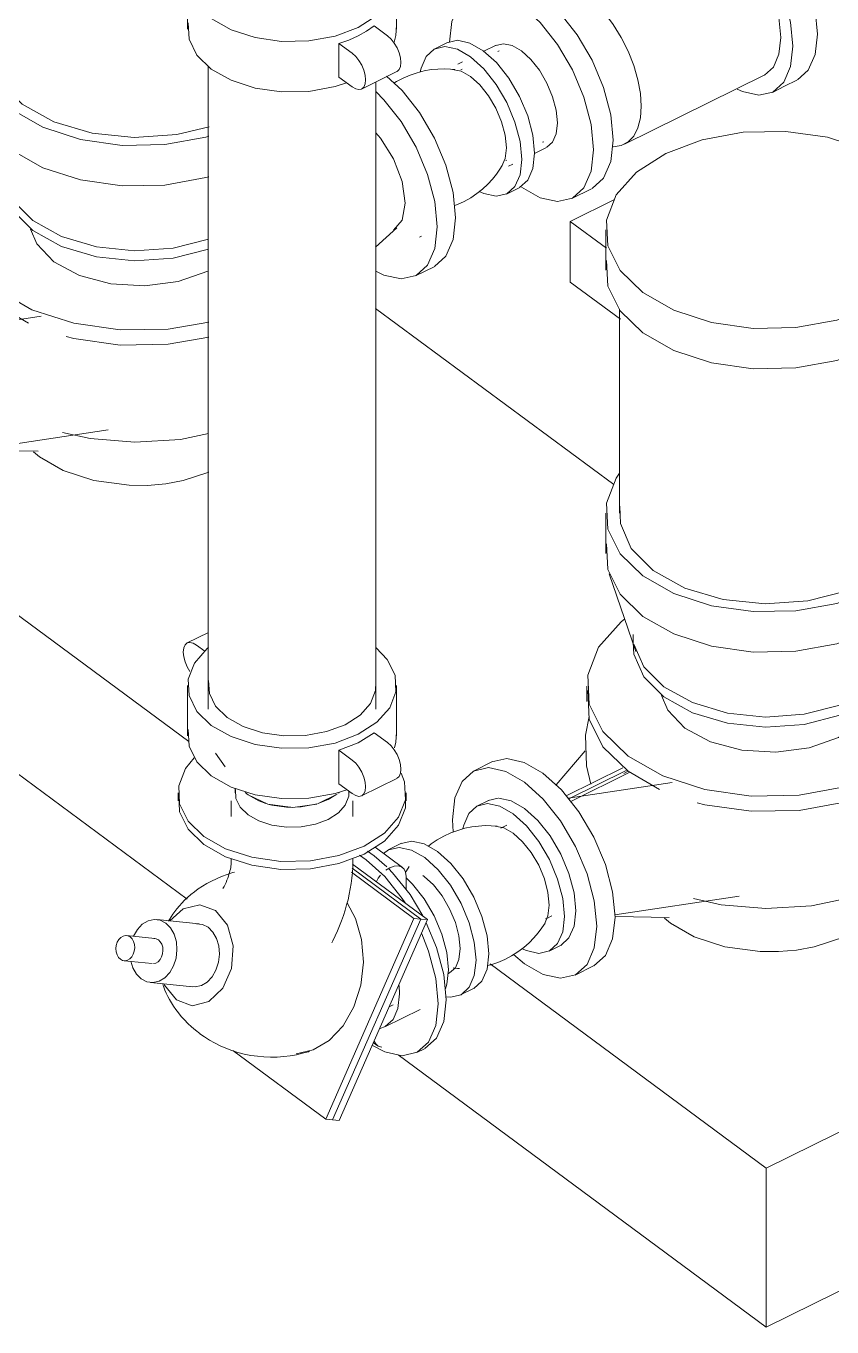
# Model space of a CAD drawing. Header units: metres. Extents: x 63 to 378, y -27 to 78.
# Drawn here: x 320.461 to 321.269, y -1.907 to -0.602 of the extents above; entities that cross this region are included whole.
import ezdxf

# ---------------------------------------------------------------- set-up
doc = ezdxf.new("R2010")
doc.units = ezdxf.units.M
for name, color, linetype, lineweight in [('A-FLOR', 7, 'Continuous', 9), ('M-EQPM', 7, 'Continuous', 18), ('P-PIPE', 7, 'Continuous', 18)]:
    doc.layers.add(name, color=color, linetype=linetype, lineweight=lineweight)

# ---------------------------------------------------------------- blocks, each defined once
blk = doc.blocks.new('C_S_L_ Suction Diffuser - 2_5-8 Inch - Flanged - 6_x4_-V273-3D BOMBAS')
at = {"layer": 'P-PIPE', "color": 11, "true_color": 0xff8080}
for p, q in [((-56.2969, -0.4775), (-56.2969, -0.4977)), ((-56.0683, -0.4977), (-56.0683, -0.4775)), ((-56.2596, -0.548), (-56.2859, -0.5609)), ((-56.3414, -0.56), (-56.361, -0.5697)), ((-56.2071, -0.7203), (-56.067, -0.6511)), ((-56.0586, -0.6682), (-56.0463, -0.6621)), ((-56.0463, -0.6621), (-56.034, -0.656)), ((-56.2597, -0.7747), (-56.2401, -0.765))]:
    blk.add_line(p, q, dxfattribs=at)
for points in [[(-56.2874, -0.4499, 0), (-56.2895, -0.4531, 0), (-56.2963, -0.4706, 0), (-56.2954, -0.4886, 0), (-56.2868, -0.5059, 0), (-56.2711, -0.5212, 0)], [(-56.0828, -0.5112, 0), (-56.0757, -0.5019, 0), (-56.0688, -0.4844, 0), (-56.0698, -0.4664, 0), (-56.0784, -0.4491, 0)], [(-56.2711, -0.5415, 0), (-56.2868, -0.5261, 0), (-56.2954, -0.5089, 0), (-56.2963, -0.4908, 0)], [(-56.0685, -0.4935, 0), (-56.0688, -0.5046, 0), (-56.0757, -0.5222, 0)], [(-56.069, -0.4842, 0), (-56.0641, -0.4892, 0), (-56.0476, -0.51, 0), (-56.0335, -0.5341, 0), (-56.0226, -0.56, 0), (-56.0158, -0.5858, 0), (-56.0135, -0.6097, 0), (-56.0158, -0.6303, 0), (-56.0226, -0.646, 0), (-56.0335, -0.6558, 0)], [(-56.2711, -0.5212, 0), (-56.2493, -0.5336, 0), (-56.223, -0.5421, 0), (-56.194, -0.5462, 0), (-56.1641, -0.5457, 0), (-56.1356, -0.5405, 0), (-56.1295, -0.5387, 0)], [(-56.094, -0.6651, 0), (-56.0887, -0.6675, 0), (-56.0722, -0.6711, 0), (-56.0581, -0.6679, 0), (-56.0472, -0.6581, 0), (-56.0404, -0.6424, 0), (-56.038, -0.6219, 0), (-56.0404, -0.5979, 0), (-56.0472, -0.5721, 0), (-56.0581, -0.5463, 0), (-56.0722, -0.5221, 0), (-56.0741, -0.5195, 0)], [(-56.125, -0.5574, 0), (-56.1356, -0.5607, 0), (-56.1641, -0.5659, 0), (-56.194, -0.5665, 0), (-56.223, -0.5623, 0), (-56.2493, -0.5538, 0), (-56.2711, -0.5415, 0)], [(-56.0666, -0.6509, 0), (-56.0576, -0.6428, 0), (-56.052, -0.6299, 0), (-56.0501, -0.613, 0), (-56.052, -0.5932, 0), (-56.0576, -0.572, 0), (-56.0666, -0.5507, 0), (-56.0735, -0.5382, 0)], [(-56.3419, -0.5603, 0), (-56.3269, -0.5569, 0), (-56.3094, -0.5607, 0), (-56.2907, -0.5714, 0)], [(-56.295, -0.5689, 0), (-56.2896, -0.5632, 0), (-56.2826, -0.5596, 0), (-56.2746, -0.5585, 0), (-56.2657, -0.5598, 0), (-56.2562, -0.5636, 0), (-56.2465, -0.5698, 0)], [(-56.132, -0.5601, 0), (-56.1415, -0.5734, 0), (-56.1564, -0.5808, 0), (-56.1741, -0.5809, 0), (-56.1924, -0.576, 0), (-56.2098, -0.568, 0), (-56.2179, -0.5632, 0)], [(-56.3104, -0.5811, 0), (-56.3291, -0.5704, 0), (-56.3466, -0.5666, 0), (-56.3615, -0.57, 0), (-56.373, -0.5804, 0), (-56.3803, -0.597, 0), (-56.3827, -0.6178, 0)], [(-56.2907, -0.5714, 0), (-56.272, -0.5884, 0), (-56.2545, -0.6104, 0), (-56.2395, -0.6359, 0), (-56.228, -0.6633, 0), (-56.2208, -0.6906, 0), (-56.2184, -0.716, 0), (-56.2208, -0.7377, 0), (-56.228, -0.7543, 0), (-56.2395, -0.7647, 0)], [(-56.2465, -0.5698, 0), (-56.2367, -0.5781, 0), (-56.2272, -0.5883, 0), (-56.2183, -0.6001, 0), (-56.2103, -0.6131, 0), (-56.2034, -0.6269, 0), (-56.1977, -0.6412, 0), (-56.1936, -0.6555, 0), (-56.191, -0.6693, 0), (-56.1902, -0.6822, 0)], [(-56.3104, -0.7633, 0), (-56.2916, -0.774, 0), (-56.2742, -0.7778, 0), (-56.2592, -0.7744, 0), (-56.2477, -0.764, 0), (-56.2405, -0.7474, 0), (-56.238, -0.7257, 0), (-56.2405, -0.7003, 0), (-56.2477, -0.673, 0), (-56.2592, -0.6456, 0), (-56.2742, -0.6201, 0), (-56.2916, -0.5981, 0), (-56.3104, -0.5811, 0)], [(-56.1902, -0.6822, 0), (-56.191, -0.6939, 0), (-56.1936, -0.7039, 0), (-56.1977, -0.7121, 0), (-56.2034, -0.718, 0), (-56.2103, -0.7216, 0), (-56.2183, -0.7228, 0)]]:
    blk.add_polyline3d(points, dxfattribs=at)
blk = doc.blocks.new('Pump-Vertical_Inline-Taco-KV_D_Models - 4009D NEMA at 15 HP 1760 RPM TEFC-V426-3D BOMBAS')
at = {"layer": 'M-EQPM', "color": 11, "true_color": 0xff8080}
for p, q in [((-56.8945, -0.3299), (-56.85, -0.3079)), ((-56.8945, -0.3908), (-56.8945, -0.3299)), ((-56.8945, -0.3299), (-56.8581, -0.3568)), ((-56.8589, -0.3384), (-56.8589, -0.3789)), ((-56.8442, -0.428), (-56.8945, -0.3908)), ((-56.8452, -0.418), (-56.8452, -0.6226)), ((-56.8589, -0.6226), (-56.8589, -0.6632)), ((-56.8554, -0.6834), (-56.8286, -0.7613)), ((-56.8315, -0.7444), (-56.8315, -0.7546)), ((-56.8779, -0.7963), (-56.8779, -0.8115)), ((-56.4353, -0.8041), (-56.4568, -0.8235)), ((-56.4166, -0.8522), (-56.3981, -0.8431)), ((-56.8793, -0.8609), (-56.9086, -0.8954)), ((-56.9725, -0.872), (-56.991, -0.8811)), ((-56.8413, -0.8779), (-56.8985, -0.9062)), ((-56.8961, -0.9092), (-56.8383, -0.8806)), ((-56.8348, -0.8826), (-56.894, -0.9119)), ((-56.8408, -0.8837), (-56.8365, -0.8816)), ((-56.8365, -0.8816), (-56.8051, -0.8999)), ((-56.7921, -0.8929), (-56.8966, -0.9086)), ((-56.958, -0.9356), (-56.9628, -0.938)), ((-56.8498, -1.0255), (-56.7251, -1.0067)), ((-56.9178, -1.0291), (-56.9129, -1.0267)), ((-56.8496, -1.0273), (-56.7953, -1.0282)), ((-56.7999, -1.029), (-56.794, -1.034)), ((-56.9514, -1.0653), (-56.9403, -1.0746)), ((-56.8897, -1.086), (-56.8713, -1.0769))]:
    blk.add_line(p, q, dxfattribs=at)
for points in [[(-56.8149, -0.2708, 0), (-56.828, -0.2805, 0), (-56.8482, -0.3033, 0), (-56.8581, -0.3285, 0), (-56.8567, -0.3544, 0), (-56.8443, -0.3792, 0), (-56.8218, -0.4013, 0)], [(-56.8581, -0.369, 0), (-56.8567, -0.3949, 0), (-56.8443, -0.4197, 0), (-56.8218, -0.4418, 0)], [(-56.8218, -0.4013, 0), (-56.7905, -0.419, 0), (-56.7527, -0.4313, 0), (-56.711, -0.4372, 0), (-56.7048, -0.4375, 0)], [(-56.8218, -0.4418, 0), (-56.7905, -0.4595, 0), (-56.7527, -0.4718, 0), (-56.711, -0.4777, 0), (-56.7047, -0.478, 0)], [(-56.845, -0.5827, 0), (-56.8482, -0.5875, 0), (-56.8581, -0.6127, 0), (-56.8567, -0.6386, 0), (-56.8443, -0.6634, 0), (-56.8218, -0.6855, 0)], [(-56.8447, -0.6157, 0), (-56.8442, -0.633, 0), (-56.8333, -0.658, 0), (-56.8112, -0.6802, 0)], [(-56.4457, -0.6519, 0), (-56.4301, -0.6665, 0), (-56.4126, -0.6885, 0), (-56.3976, -0.714, 0), (-56.3861, -0.7414, 0), (-56.3789, -0.7687, 0), (-56.3764, -0.7941, 0), (-56.3789, -0.8158, 0), (-56.3861, -0.8324, 0), (-56.3976, -0.8428, 0)], [(-56.8218, -0.7261, 0), (-56.8443, -0.704, 0), (-56.8567, -0.6792, 0), (-56.8581, -0.6533, 0)], [(-56.4566, -0.8476, 0), (-56.4485, -0.8515, 0), (-56.431, -0.8553, 0), (-56.4161, -0.8519, 0), (-56.4046, -0.8416, 0), (-56.3973, -0.8249, 0), (-56.3949, -0.8032, 0), (-56.3973, -0.7778, 0), (-56.4046, -0.7505, 0), (-56.4161, -0.7231, 0), (-56.431, -0.6976, 0), (-56.4485, -0.6756, 0), (-56.4566, -0.6675, 0)], [(-56.8218, -0.6855, 0), (-56.7905, -0.7032, 0), (-56.7527, -0.7155, 0), (-56.711, -0.7214, 0), (-56.6681, -0.7206, 0), (-56.627, -0.7131, 0), (-56.624, -0.7123, 0)], [(-56.8112, -0.6802, 0), (-56.7796, -0.6977, 0), (-56.7411, -0.7092, 0), (-56.6989, -0.7136, 0), (-56.6563, -0.7106, 0), (-56.6238, -0.7029, 0)], [(-56.4566, -0.7087, 0), (-56.4518, -0.7143, 0), (-56.4388, -0.7349, 0), (-56.4301, -0.7578, 0), (-56.427, -0.7794, 0), (-56.4301, -0.7965, 0), (-56.4388, -0.8065, 0)], [(-56.8398, -0.7287, 0), (-56.8434, -0.7316, 0), (-56.8661, -0.7571, 0), (-56.877, -0.7852, 0), (-56.8755, -0.8142, 0), (-56.8617, -0.8419, 0), (-56.8365, -0.8664, 0)], [(-56.624, -0.7529, 0), (-56.627, -0.7537, 0), (-56.6681, -0.7612, 0), (-56.711, -0.762, 0), (-56.7527, -0.7561, 0), (-56.7905, -0.7438, 0), (-56.8218, -0.7261, 0)], [(-56.8006, -0.8069, 0), (-56.8207, -0.7868, 0), (-56.8306, -0.764, 0), (-56.8314, -0.7523, 0)], [(-56.8306, -0.7539, 0), (-56.8207, -0.7767, 0), (-56.8006, -0.7968, 0)], [(-56.8006, -0.7968, 0), (-56.8207, -0.7767, 0), (-56.8306, -0.7539, 0)], [(-56.877, -0.8004, 0), (-56.8755, -0.8293, 0), (-56.8617, -0.857, 0), (-56.8365, -0.8816, 0)], [(-56.803, -0.8056, 0), (-56.7966, -0.8203, 0), (-56.7794, -0.8382, 0)], [(-56.8006, -0.7968, 0), (-56.7718, -0.8127, 0), (-56.7369, -0.8231, 0), (-56.6985, -0.8271, 0), (-56.6597, -0.8245, 0), (-56.6242, -0.8154, 0)], [(-56.6242, -0.8154, 0), (-56.6597, -0.8245, 0), (-56.6985, -0.8271, 0), (-56.7369, -0.8231, 0), (-56.7718, -0.8127, 0), (-56.8006, -0.7968, 0)], [(-56.6242, -0.8255, 0), (-56.6597, -0.8346, 0), (-56.6985, -0.8373, 0), (-56.7369, -0.8333, 0), (-56.7718, -0.8229, 0), (-56.8006, -0.8069, 0)], [(-56.8739, -0.8944, 0), (-56.8783, -0.876, 0), (-56.8791, -0.8453, 0), (-56.8755, -0.8266, 0)], [(-56.7794, -0.8382, 0), (-56.7538, -0.852, 0), (-56.7224, -0.8603, 0), (-56.6883, -0.8624, 0), (-56.6548, -0.858, 0), (-56.6252, -0.8475, 0)], [(-56.9731, -0.8722, 0), (-56.9581, -0.8688, 0), (-56.9406, -0.8726, 0), (-56.9219, -0.8834, 0)], [(-56.8365, -0.8664, 0), (-56.8016, -0.8863, 0), (-56.7594, -0.8999, 0), (-56.7129, -0.9065, 0), (-56.665, -0.9057, 0), (-56.624, -0.8986, 0)], [(-56.9403, -0.8925, 0), (-56.9591, -0.8817, 0), (-56.9765, -0.8779, 0), (-56.9915, -0.8813, 0), (-57.003, -0.8917, 0), (-57.0102, -0.9083, 0), (-57.0127, -0.9301, 0), (-57.0121, -0.9424, 0)], [(-56.9219, -0.8834, 0), (-56.9032, -0.9003, 0), (-56.8857, -0.9223, 0), (-56.8707, -0.9478, 0), (-56.8592, -0.9752, 0), (-56.852, -1.0025, 0), (-56.8495, -1.0279, 0), (-56.852, -1.0496, 0), (-56.8592, -1.0663, 0), (-56.8707, -1.0766, 0)], [(-56.9403, -1.0746, 0), (-56.9216, -1.0853, 0), (-56.9042, -1.0891, 0), (-56.8892, -1.0857, 0), (-56.8777, -1.0754, 0), (-56.8704, -1.0588, 0), (-56.868, -1.037, 0), (-56.8704, -1.0116, 0), (-56.8777, -0.9843, 0), (-56.8892, -0.9569, 0), (-56.9042, -0.9314, 0), (-56.9216, -0.9094, 0), (-56.9403, -0.8925, 0)], [(-56.7672, -0.9132, 0), (-56.7594, -0.9151, 0), (-56.7129, -0.9217, 0), (-56.665, -0.9208, 0), (-56.624, -0.9137, 0)], [(-56.7707, -1.0093, 0), (-56.7432, -1.0155, 0), (-56.6982, -1.0192, 0), (-56.6525, -1.0165, 0), (-56.6242, -1.0106, 0)], [(-56.794, -1.034, 0), (-56.7701, -1.0477, 0), (-56.7394, -1.0577, 0), (-56.7039, -1.0624, 0), (-56.6855, -1.0625, 0), (-56.6673, -1.0609, 0), (-56.6498, -1.0577, 0), (-56.624, -1.0492, 0)]]:
    blk.add_polyline3d(points, dxfattribs=at)
blk = doc.blocks.new('Pump-Vertical_Inline-Taco-KV_D_Models - 4009D NEMA at 15 HP 1760 RPM TEFC-V427-3D BOMBAS')
at = {"layer": 'M-EQPM', "color": 11, "true_color": 0xff8080}
for p, q in [((-56.2614, -0.7977), (-56.217, -0.7757)), ((-56.2614, -0.8586), (-56.2614, -0.7977)), ((-56.2614, -0.7977), (-56.225, -0.8246)), ((-56.2258, -0.8062), (-56.2258, -0.8467)), ((-55.8972, -0.8467), (-55.8972, -0.8062)), ((-56.2111, -0.8958), (-56.2614, -0.8586)), ((-56.2121, -0.8858), (-56.2121, -1.0904)), ((-55.9109, -1.0904), (-55.9109, -0.8853)), ((-56.2258, -1.0904), (-56.2258, -1.131)), ((-55.8972, -1.131), (-55.8972, -1.0904)), ((-55.8664, -1.1059), (-55.8848, -1.115)), ((-56.2238, -1.1466), (-56.225, -1.1211)), ((-56.2224, -1.1512), (-56.1955, -1.2291)), ((-55.9274, -1.2291), (-55.9006, -1.1512)), ((-55.8623, -1.1606), (-55.913, -1.1857)), ((-55.8419, -1.1647), (-55.9125, -1.1995)), ((-55.9105, -1.2028), (-55.8357, -1.1658)), ((-55.8326, -1.168), (-55.908, -1.2052)), ((-55.9065, -1.1657), (-55.9053, -1.1814)), ((-55.8357, -1.1658), (-55.8326, -1.168)), ((-56.1984, -1.2122), (-56.1984, -1.2223)), ((-55.9246, -1.2223), (-55.9246, -1.2122)), ((-55.9246, -1.2208), (-55.9265, -1.2361)), ((-56.2449, -1.2641), (-56.2449, -1.2793)), ((-55.8781, -1.2793), (-55.8781, -1.2641)), ((-55.8023, -1.2719), (-55.8482, -1.3133)), ((-55.8391, -1.3047), (-55.8342, -1.3086)), ((-55.7835, -1.32), (-55.7651, -1.3109)), ((-56.2463, -1.3287), (-56.2756, -1.3631)), ((-56.3395, -1.3397), (-56.3579, -1.3489)), ((-56.2087, -1.3459), (-56.2654, -1.374)), ((-56.263, -1.377), (-56.2052, -1.3484)), ((-56.2017, -1.3504), (-56.2609, -1.3797)), ((-56.2077, -1.3515), (-56.2034, -1.3494)), ((-56.2034, -1.3494), (-56.172, -1.3677)), ((-56.1591, -1.3607), (-56.2635, -1.3764)), ((-56.3249, -1.4034), (-56.3298, -1.4058)), ((-56.2167, -1.4933), (-56.092, -1.4745)), ((-56.2848, -1.4969), (-56.2799, -1.4944)), ((-56.2161, -1.4951), (-56.1623, -1.496)), ((-56.1668, -1.4968), (-56.1609, -1.5018)), ((-56.3184, -1.5331), (-56.3073, -1.5424)), ((-56.2566, -1.5538), (-56.2382, -1.5447))]:
    blk.add_line(p, q, dxfattribs=at)
for points in [[(-55.9343, -0.7434, 0), (-55.9656, -0.7256, 0), (-56.0034, -0.7133, 0), (-56.0451, -0.7074, 0), (-56.088, -0.7082, 0), (-56.1291, -0.7157, 0), (-56.1655, -0.7294, 0), (-56.1949, -0.7482, 0), (-56.2152, -0.7711, 0), (-56.225, -0.7963, 0), (-56.2237, -0.8222, 0), (-56.2113, -0.847, 0), (-56.1887, -0.8691, 0)], [(-56.1887, -0.8691, 0), (-56.1574, -0.8868, 0), (-56.1196, -0.8991, 0), (-56.0779, -0.905, 0), (-56.035, -0.9042, 0), (-55.9939, -0.8967, 0), (-55.9575, -0.8831, 0), (-55.9281, -0.8642, 0), (-55.9078, -0.8413, 0), (-55.898, -0.8161, 0), (-55.8993, -0.7902, 0), (-55.9117, -0.7654, 0), (-55.9343, -0.7434, 0)], [(-56.225, -0.8368, 0), (-56.2237, -0.8627, 0), (-56.2113, -0.8875, 0), (-56.1887, -0.9095, 0)], [(-56.1887, -0.9095, 0), (-56.1574, -0.9273, 0), (-56.1196, -0.9396, 0), (-56.0779, -0.9455, 0), (-56.035, -0.9447, 0), (-55.9939, -0.9372, 0), (-55.9575, -0.9235, 0), (-55.9281, -0.9047, 0), (-55.9078, -0.8818, 0), (-55.898, -0.8566, 0), (-55.8975, -0.8406, 0)], [(-56.2119, -1.0504, 0), (-56.2152, -1.0552, 0), (-56.225, -1.0805, 0), (-56.2237, -1.1064, 0), (-56.2113, -1.1312, 0), (-56.1887, -1.1532, 0)], [(-56.1887, -1.1532, 0), (-56.1574, -1.171, 0), (-56.1196, -1.1832, 0), (-56.0779, -1.1892, 0), (-56.035, -1.1884, 0), (-55.9939, -1.1809, 0), (-55.9575, -1.1672, 0), (-55.9281, -1.1484, 0), (-55.9078, -1.1255, 0), (-55.898, -1.1003, 0), (-55.8993, -1.0744, 0), (-55.9117, -1.0496, 0)], [(-56.1781, -1.148, 0), (-56.1465, -1.1655, 0), (-56.108, -1.1769, 0), (-56.0658, -1.1814, 0), (-56.0232, -1.1784, 0), (-55.9837, -1.1683, 0), (-55.9505, -1.1519, 0), (-55.9263, -1.1305, 0), (-55.9131, -1.1059, 0), (-55.9119, -1.08, 0)], [(-56.2117, -1.0835, 0), (-56.2111, -1.1008, 0), (-56.2002, -1.1258, 0), (-56.1781, -1.148, 0)], [(-55.8669, -1.1062, 0), (-55.8519, -1.1028, 0), (-55.8345, -1.1066, 0), (-55.8157, -1.1173, 0)], [(-55.8342, -1.1264, 0), (-55.8529, -1.1157, 0), (-55.8703, -1.1119, 0), (-55.8853, -1.1153, 0), (-55.8968, -1.1257, 0), (-55.8983, -1.128, 0)], [(-55.8157, -1.1173, 0), (-55.797, -1.1343, 0), (-55.7795, -1.1563, 0), (-55.7646, -1.1818, 0), (-55.7531, -1.2092, 0), (-55.7458, -1.2365, 0), (-55.7434, -1.2619, 0), (-55.7458, -1.2836, 0), (-55.7531, -1.3002, 0), (-55.7646, -1.3106, 0)], [(-55.8975, -1.1249, 0), (-55.898, -1.1409, 0), (-55.9078, -1.1661, 0), (-55.9281, -1.189, 0), (-55.9575, -1.2079, 0), (-55.9939, -1.2215, 0), (-56.035, -1.229, 0), (-56.0779, -1.2298, 0), (-56.1196, -1.2239, 0), (-56.1574, -1.2116, 0), (-56.1887, -1.1939, 0)], [(-55.8342, -1.3086, 0), (-55.8154, -1.3193, 0), (-55.798, -1.3231, 0), (-55.783, -1.3197, 0), (-55.7715, -1.3093, 0), (-55.7643, -1.2927, 0), (-55.7618, -1.271, 0), (-55.7643, -1.2456, 0), (-55.7715, -1.2183, 0), (-55.783, -1.1909, 0), (-55.798, -1.1654, 0), (-55.8154, -1.1434, 0), (-55.8342, -1.1264, 0)], [(-56.1887, -1.1939, 0), (-56.2113, -1.1718, 0), (-56.2237, -1.147, 0)], [(-55.8626, -1.1607, 0), (-55.8495, -1.1594, 0), (-55.8361, -1.1655, 0)], [(-55.8595, -1.1663, 0), (-55.8634, -1.1684, 0), (-55.8672, -1.1709, 0), (-55.8707, -1.1736, 0)], [(-55.8326, -1.1681, 0), (-55.8188, -1.1821, 0), (-55.8057, -1.2027, 0), (-55.797, -1.2256, 0), (-55.794, -1.2472, 0), (-55.797, -1.2643, 0), (-55.8057, -1.2743, 0)], [(-56.2068, -1.1965, 0), (-56.2104, -1.1994, 0), (-56.233, -1.2249, 0), (-56.2439, -1.253, 0), (-56.2425, -1.2819, 0), (-56.2286, -1.3096, 0), (-56.2034, -1.3342, 0)], [(-56.2034, -1.3342, 0), (-56.1686, -1.354, 0), (-56.1264, -1.3677, 0), (-56.0798, -1.3743, 0), (-56.0319, -1.3734, 0), (-55.9861, -1.3651, 0), (-55.9454, -1.3499, 0), (-55.9126, -1.3288, 0), (-55.89, -1.3033, 0), (-55.8791, -1.2751, 0), (-55.8805, -1.2462, 0), (-55.8944, -1.2185, 0), (-55.9162, -1.1965, 0)], [(-56.1377, -1.477, 0), (-56.1101, -1.4833, 0), (-56.0651, -1.487, 0), (-56.0194, -1.4843, 0), (-55.9761, -1.4753, 0), (-55.9379, -1.4609, 0), (-55.9064, -1.4421, 0), (-55.8821, -1.4201, 0), (-55.8643, -1.3949, 0), (-55.8529, -1.3666, 0), (-55.8476, -1.3358, 0), (-55.8486, -1.3038, 0), (-55.8558, -1.2737, 0), (-55.8684, -1.2477, 0), (-55.8861, -1.2252, 0), (-55.9, -1.213, 0)], [(-56.1675, -1.2747, 0), (-56.1876, -1.2546, 0), (-56.1975, -1.2318, 0), (-56.1983, -1.2201, 0)], [(-56.1975, -1.2217, 0), (-56.1876, -1.2444, 0), (-56.1675, -1.2646, 0)], [(-56.1675, -1.2646, 0), (-56.1876, -1.2444, 0), (-56.1975, -1.2217, 0)], [(-56.1675, -1.2646, 0), (-56.1388, -1.2805, 0), (-56.1038, -1.2909, 0), (-56.0654, -1.2949, 0), (-56.0267, -1.2922, 0), (-55.9908, -1.2831, 0), (-55.9606, -1.2682, 0), (-55.9386, -1.2487, 0), (-55.9266, -1.2263, 0)], [(-55.9266, -1.2263, 0), (-55.9386, -1.2487, 0), (-55.9606, -1.2682, 0), (-55.9908, -1.2831, 0), (-56.0267, -1.2922, 0), (-56.0654, -1.2949, 0), (-56.1038, -1.2909, 0), (-56.1388, -1.2805, 0), (-56.1675, -1.2646, 0)], [(-55.9266, -1.2364, 0), (-55.9386, -1.2588, 0), (-55.9606, -1.2783, 0), (-55.9908, -1.2932, 0), (-56.0267, -1.3024, 0), (-56.0654, -1.3051, 0), (-56.1038, -1.301, 0), (-56.1388, -1.2907, 0), (-56.1675, -1.2747, 0)], [(-56.2439, -1.2682, 0), (-56.2425, -1.2971, 0), (-56.2286, -1.3248, 0), (-56.2034, -1.3494, 0)], [(-56.1699, -1.2734, 0), (-56.1636, -1.2881, 0), (-56.1463, -1.306, 0)], [(-56.1463, -1.306, 0), (-56.1207, -1.3198, 0), (-56.0893, -1.3281, 0), (-56.0552, -1.3302, 0), (-56.0217, -1.3258, 0), (-55.9922, -1.3153, 0), (-55.9693, -1.2999, 0), (-55.9556, -1.2809, 0), (-55.9528, -1.2723, 0)], [(-56.1341, -1.381, 0), (-56.1264, -1.3829, 0), (-56.0798, -1.3895, 0), (-56.0319, -1.3886, 0), (-55.9861, -1.3803, 0), (-55.9454, -1.365, 0), (-55.9126, -1.344, 0), (-55.89, -1.3185, 0), (-55.8791, -1.2903, 0), (-55.8787, -1.2709, 0)], [(-56.2408, -1.3622, 0), (-56.2452, -1.3438, 0), (-56.246, -1.3131, 0), (-56.2425, -1.2943, 0)], [(-56.34, -1.34, 0), (-56.325, -1.3366, 0), (-56.3076, -1.3404, 0), (-56.2888, -1.3511, 0)], [(-56.3073, -1.3603, 0), (-56.326, -1.3495, 0), (-56.3435, -1.3457, 0), (-56.3584, -1.3491, 0), (-56.3699, -1.3595, 0), (-56.3772, -1.3761, 0), (-56.3796, -1.3979, 0), (-56.379, -1.4102, 0)], [(-56.2888, -1.3511, 0), (-56.2701, -1.3681, 0), (-56.2527, -1.3901, 0), (-56.2377, -1.4156, 0), (-56.2262, -1.443, 0), (-56.2189, -1.4703, 0), (-56.2165, -1.4957, 0), (-56.2189, -1.5174, 0), (-56.2262, -1.5341, 0), (-56.2377, -1.5444, 0)], [(-56.3073, -1.5424, 0), (-56.2885, -1.5531, 0), (-56.2711, -1.5569, 0), (-56.2561, -1.5535, 0), (-56.2446, -1.5432, 0), (-56.2374, -1.5265, 0), (-56.2349, -1.5048, 0), (-56.2374, -1.4794, 0), (-56.2446, -1.4521, 0), (-56.2561, -1.4247, 0), (-56.2711, -1.3992, 0), (-56.2885, -1.3772, 0), (-56.3073, -1.3603, 0)], [(-56.1609, -1.5018, 0), (-56.137, -1.5155, 0), (-56.1063, -1.5255, 0), (-56.0709, -1.5302, 0), (-56.0525, -1.5302, 0), (-56.0343, -1.5287, 0), (-56.0167, -1.5255, 0), (-55.9848, -1.515, 0), (-55.9597, -1.5, 0), (-55.9424, -1.4821, 0), (-55.9364, -1.4723, 0), (-55.9317, -1.4611, 0), (-55.9302, -1.4562, 0)]]:
    blk.add_polyline3d(points, dxfattribs=at)
blk = doc.blocks.new('C_S_L_Antivibratorio 2- Flanged - 4_-V430-3D BOMBAS')
at = {"layer": 'P-PIPE', "color": 11, "true_color": 0xff8080}
for p, q in [((-56.3433, -1.3785), (-56.3546, -1.3841)), ((-56.3437, -1.3786), (-56.3336, -1.3762)), ((-56.4307, -1.4216), (-56.4434, -1.4279)), ((-56.2826, -1.5298), (-56.2713, -1.5242)), ((-56.3714, -1.5737), (-56.3586, -1.5674))]:
    blk.add_line(p, q, dxfattribs=at)
for points in [[(-56.2672, -1.495, 0), (-56.2689, -1.4769, 0), (-56.2741, -1.4575, 0), (-56.2822, -1.438, 0), (-56.2929, -1.4199, 0), (-56.3053, -1.4042, 0), (-56.3186, -1.3922, 0), (-56.3319, -1.3845, 0), (-56.3443, -1.3818, 0), (-56.355, -1.3843, 0), (-56.3632, -1.3916, 0), (-56.3683, -1.4034, 0), (-56.3691, -1.4068, 0)], [(-56.333, -1.3762, 0), (-56.3206, -1.3789, 0), (-56.3073, -1.3866, 0), (-56.294, -1.3986, 0), (-56.2815, -1.4142, 0), (-56.2709, -1.4324, 0), (-56.2627, -1.4519, 0), (-56.2576, -1.4713, 0), (-56.2558, -1.4893, 0)], [(-56.3347, -1.4044, 0), (-56.3406, -1.404, 0), (-56.3468, -1.4039, 0), (-56.3534, -1.4043, 0), (-56.3602, -1.4051, 0), (-56.3672, -1.4065, 0), (-56.3743, -1.4086, 0), (-56.3813, -1.4112, 0), (-56.3882, -1.4143, 0), (-56.3948, -1.4181, 0), (-56.401, -1.4222, 0), (-56.4038, -1.4245, 0)], [(-56.2826, -1.4836, 0), (-56.2838, -1.4709, 0), (-56.2874, -1.4573, 0), (-56.2931, -1.4437, 0), (-56.3006, -1.431, 0), (-56.3093, -1.42, 0), (-56.3186, -1.4116, 0), (-56.328, -1.4062, 0), (-56.3366, -1.4043, 0)], [(-56.431, -1.4218, 0), (-56.4204, -1.4194, 0), (-56.408, -1.4221, 0), (-56.3946, -1.4297, 0), (-56.3813, -1.4418, 0), (-56.3689, -1.4574, 0), (-56.3583, -1.4756, 0), (-56.3501, -1.495, 0), (-56.3449, -1.5145, 0), (-56.3432, -1.5325, 0)], [(-56.3559, -1.5388, 0), (-56.3577, -1.5208, 0), (-56.3628, -1.5013, 0), (-56.371, -1.4819, 0), (-56.3816, -1.4637, 0), (-56.3941, -1.4481, 0), (-56.4074, -1.436, 0), (-56.4207, -1.4284, 0), (-56.4331, -1.4257, 0), (-56.4438, -1.4281, 0), (-56.4487, -1.4317, 0)], [(-56.423, -1.4448, 0), (-56.4242, -1.4465, 0), (-56.4265, -1.4502, 0)], [(-56.2874, -1.5027, 0), (-56.2838, -1.4944, 0), (-56.2826, -1.4836, 0)], [(-56.3095, -1.5274, 0), (-56.3053, -1.5293, 0), (-56.2929, -1.532, 0), (-56.2822, -1.5296, 0), (-56.2741, -1.5222, 0), (-56.2689, -1.5104, 0), (-56.2672, -1.495, 0)], [(-56.2558, -1.4893, 0), (-56.2576, -1.5048, 0), (-56.2627, -1.5166, 0), (-56.2709, -1.524, 0)], [(-56.2867, -1.5016, 0), (-56.2899, -1.5065, 0), (-56.2936, -1.5115, 0), (-56.2979, -1.5165, 0), (-56.3027, -1.5214, 0), (-56.3081, -1.5261, 0), (-56.314, -1.5305, 0), (-56.3204, -1.5346, 0), (-56.3271, -1.5381, 0), (-56.334, -1.5411, 0), (-56.3411, -1.5435, 0), (-56.3445, -1.5443, 0)], [(-56.3862, -1.5755, 0), (-56.3816, -1.5759, 0), (-56.371, -1.5735, 0), (-56.3628, -1.5661, 0), (-56.3577, -1.5543, 0), (-56.3559, -1.5388, 0)], [(-56.3432, -1.5325, 0), (-56.3449, -1.548, 0), (-56.3501, -1.5598, 0), (-56.3583, -1.5672, 0)], [(-56.3724, -1.5472, 0), (-56.3744, -1.5471, 0), (-56.3788, -1.5467, 0)]]:
    blk.add_polyline3d(points, dxfattribs=at)
blk = doc.blocks.new('C_S_L_Antivibratorio 2- Flanged - 4_-V432-3D BOMBAS')
at = {"layer": 'P-PIPE', "color": 11, "true_color": 0xff8080}
for p, q in [((-56.3847, -0.6183), (-56.3974, -0.6246)), ((-56.3254, -0.7703), (-56.3127, -0.764)), ((-56.4128, -0.8135), (-56.4107, -0.8124))]:
    blk.add_line(p, q, dxfattribs=at)
for points in [[(-56.31, -0.7354, 0), (-56.3117, -0.7174, 0), (-56.3169, -0.698, 0), (-56.325, -0.6785, 0), (-56.3357, -0.6604, 0), (-56.3481, -0.6447, 0), (-56.3614, -0.6327, 0), (-56.3747, -0.625, 0), (-56.3871, -0.6223, 0), (-56.3978, -0.6248, 0), (-56.406, -0.6321, 0), (-56.4111, -0.6439, 0), (-56.4119, -0.6475, 0)], [(-56.3851, -0.6185, 0), (-56.3744, -0.616, 0), (-56.362, -0.6187, 0), (-56.3487, -0.6264, 0), (-56.3354, -0.6384, 0), (-56.323, -0.6541, 0), (-56.3123, -0.6722, 0), (-56.3041, -0.6917, 0), (-56.299, -0.7111, 0), (-56.2972, -0.7292, 0)], [(-56.4383, -0.659, 0), (-56.4357, -0.6574, 0), (-56.429, -0.6538, 0), (-56.422, -0.6509, 0), (-56.415, -0.6485, 0), (-56.4079, -0.6467, 0), (-56.4009, -0.6454, 0), (-56.3942, -0.6448, 0), (-56.3877, -0.6446, 0), (-56.3816, -0.6448, 0), (-56.3773, -0.6452, 0)], [(-56.3255, -0.7239, 0), (-56.3268, -0.7113, 0), (-56.3304, -0.6978, 0), (-56.3361, -0.6842, 0), (-56.3435, -0.6716, 0), (-56.3521, -0.6607, 0), (-56.3614, -0.6523, 0), (-56.3707, -0.647, 0), (-56.3794, -0.6451, 0)], [(-56.3304, -0.743, 0), (-56.3268, -0.7347, 0), (-56.3255, -0.7239, 0)], [(-56.2972, -0.7292, 0), (-56.299, -0.7446, 0), (-56.3041, -0.7564, 0), (-56.3123, -0.7638, 0)], [(-56.3776, -0.7818, 0), (-56.3747, -0.7808, 0), (-56.3678, -0.7776, 0), (-56.3613, -0.7739, 0), (-56.3551, -0.7697, 0), (-56.3493, -0.7652, 0), (-56.3441, -0.7604, 0), (-56.3395, -0.7554, 0), (-56.3354, -0.7504, 0), (-56.3319, -0.7454, 0), (-56.3296, -0.7417, 0)], [(-56.3529, -0.7676, 0), (-56.3481, -0.7698, 0), (-56.3357, -0.7725, 0), (-56.325, -0.7701, 0), (-56.3169, -0.7627, 0), (-56.3117, -0.7509, 0), (-56.31, -0.7354, 0)]]:
    blk.add_polyline3d(points, dxfattribs=at)
blk = doc.blocks.new('Non-Connector - AC-V377-3D BOMBAS')
at = {"layer": 'P-PIPE', "color": 11, "true_color": 0xff8080}
for p, q in [((-59.4585, 0.9354), (-59.4598, 0.9348)), ((-59.4148, 0.8437), (-59.4135, 0.8443))]:
    blk.add_line(p, q, dxfattribs=at)
blk = doc.blocks.new('Multi-Purpose Valve - Angle - 3-12 Inch - Flanged - 4_-V434-3D BOMBAS')
at = {"layer": 'P-PIPE', "color": 11, "true_color": 0xff8080}
for p, q in [((-56.6548, -1.371), (-56.6548, -1.3791)), ((-56.6015, -1.3791), (-56.6015, -1.3948)), ((-56.4795, -1.3948), (-56.4795, -1.3791)), ((-56.4262, -1.3791), (-56.4262, -1.371)), ((-56.4662, -1.4381), (-56.4729, -1.4335)), ((-56.465, -1.4296), (-56.4583, -1.4342)), ((-56.4583, -1.4342), (-56.4454, -1.4452)), ((-56.6015, -1.437), (-56.6015, -1.4398)), ((-56.4803, -1.4467), (-56.4114, -1.4976)), ((-56.4114, -1.4976), (-56.4803, -1.4467)), ((-56.4799, -1.4426), (-56.4046, -1.4982)), ((-56.4795, -1.4398), (-56.4795, -1.4368)), ((-56.4182, -1.4969), (-56.4808, -1.4506)), ((-56.6338, -1.5023), (-56.6763, -1.4981)), ((-56.5067, -1.6983), (-56.4182, -1.4969)), ((-56.4114, -1.4976), (-56.4999, -1.699)), ((-56.4999, -1.699), (-56.4114, -1.4976)), ((-56.4046, -1.4982), (-56.4931, -1.6997)), ((-56.4182, -1.4969), (-56.4114, -1.4976)), ((-56.4046, -1.4982), (-56.4114, -1.4976)), ((-56.6782, -1.517), (-56.7066, -1.5142)), ((-56.7091, -1.5395), (-56.6808, -1.5423)), ((-56.6827, -1.5613), (-56.6401, -1.5655)), ((-56.443, -1.5857), (-56.4392, -1.5838)), ((-56.6, -1.6294), (-56.5067, -1.6983)), ((-56.4155, -1.6316), (-56.4077, -1.6277)), ((-56.5067, -1.6983), (-56.4999, -1.699)), ((-56.4999, -1.699), (-56.4931, -1.6997))]:
    blk.add_line(p, q, dxfattribs=at)
for points in [[(-56.6387, -1.3357, 0), (-56.6474, -1.3466, 0), (-56.6542, -1.3641, 0), (-56.6533, -1.3821, 0), (-56.6447, -1.3994, 0), (-56.629, -1.4147, 0), (-56.6072, -1.4271, 0), (-56.581, -1.4356, 0), (-56.5519, -1.4397, 0), (-56.5221, -1.4392, 0), (-56.4935, -1.434, 0), (-56.4681, -1.4245, 0)], [(-56.4681, -1.4245, 0), (-56.4477, -1.4113, 0), (-56.4336, -1.3954, 0), (-56.4268, -1.3779, 0), (-56.4277, -1.3599, 0), (-56.431, -1.3513, 0)], [(-56.4681, -1.4325, 0), (-56.4935, -1.442, 0), (-56.5221, -1.4472, 0), (-56.5519, -1.4478, 0), (-56.581, -1.4437, 0), (-56.6072, -1.4351, 0), (-56.629, -1.4228, 0), (-56.6447, -1.4075, 0), (-56.6533, -1.3902, 0), (-56.6542, -1.3722, 0)], [(-56.4267, -1.3729, 0), (-56.4268, -1.386, 0), (-56.4336, -1.4035, 0), (-56.4477, -1.4194, 0), (-56.4681, -1.4325, 0)], [(-56.6015, -1.4398, 0), (-56.6015, -1.4407, 0), (-56.6015, -1.4418, 0), (-56.6017, -1.443, 0), (-56.6018, -1.4444, 0), (-56.6021, -1.4459, 0), (-56.6024, -1.4474, 0), (-56.6028, -1.4491, 0), (-56.6032, -1.4509, 0), (-56.6038, -1.4528, 0), (-56.6044, -1.4547, 0), (-56.6051, -1.4567, 0), (-56.6059, -1.4587, 0), (-56.6068, -1.4608, 0), (-56.6077, -1.4629, 0), (-56.6088, -1.465, 0), (-56.6099, -1.4671, 0)], [(-56.4795, -1.4398, 0), (-56.4797, -1.4454, 0), (-56.48, -1.4509, 0), (-56.4805, -1.4565, 0), (-56.4812, -1.4619, 0), (-56.4821, -1.4674, 0), (-56.4831, -1.4728, 0), (-56.4844, -1.4782, 0), (-56.4858, -1.4835, 0), (-56.4873, -1.4888, 0), (-56.489, -1.4941, 0), (-56.4909, -1.4993, 0), (-56.4929, -1.5044, 0), (-56.495, -1.5095, 0), (-56.4973, -1.5146, 0), (-56.4997, -1.5196, 0), (-56.5007, -1.5214, 0)], [(-56.4272, -1.4812, 0), (-56.43, -1.477, 0), (-56.4474, -1.455, 0), (-56.4662, -1.4381, 0)], [(-56.4437, -1.4468, 0), (-56.4396, -1.4511, 0), (-56.4221, -1.4731, 0), (-56.4093, -1.4945, 0)], [(-56.5983, -1.4506, 0), (-56.6001, -1.451, 0), (-56.6058, -1.4528, 0), (-56.6113, -1.4549, 0), (-56.6165, -1.4571, 0), (-56.6215, -1.4595, 0), (-56.6261, -1.462, 0), (-56.6305, -1.4647, 0), (-56.6346, -1.4674, 0), (-56.6384, -1.4702, 0), (-56.642, -1.473, 0), (-56.6453, -1.4759, 0), (-56.6483, -1.4788, 0), (-56.6511, -1.4816, 0), (-56.6536, -1.4844, 0), (-56.656, -1.4872, 0), (-56.6581, -1.49, 0), (-56.6601, -1.4927, 0), (-56.6619, -1.4954, 0), (-56.6635, -1.498, 0), (-56.6644, -1.4996, 0)], [(-56.6631, -1.4995, 0), (-56.6498, -1.4874, 0), (-56.6332, -1.4833, 0), (-56.6173, -1.4891, 0)], [(-56.5365, -1.6328, 0), (-56.5193, -1.6289, 0), (-56.5033, -1.6193, 0), (-56.4893, -1.6046, 0), (-56.4785, -1.5857, 0), (-56.4715, -1.564, 0), (-56.4689, -1.541, 0), (-56.4707, -1.5181, 0), (-56.4769, -1.4971, 0), (-56.4854, -1.4814, 0)], [(-56.6672, -1.5017, 0), (-56.6728, -1.4988, 0), (-56.6789, -1.498, 0), (-56.685, -1.4994, 0), (-56.6908, -1.5028, 0), (-56.6957, -1.5081, 0), (-56.6996, -1.5148, 0)], [(-56.6173, -1.4891, 0), (-56.6053, -1.5039, 0), (-56.5996, -1.5246, 0), (-56.6012, -1.5471, 0), (-56.61, -1.567, 0), (-56.6241, -1.5804, 0), (-56.6407, -1.5846, 0), (-56.6566, -1.5787, 0)], [(-56.6918, -1.5576, 0), (-56.6862, -1.5605, 0), (-56.6801, -1.5613, 0), (-56.674, -1.5599, 0), (-56.6682, -1.5565, 0), (-56.6633, -1.5512, 0), (-56.6594, -1.5445, 0), (-56.6569, -1.5368, 0), (-56.656, -1.5285, 0), (-56.6566, -1.5204, 0), (-56.6588, -1.5129, 0), (-56.6624, -1.5065, 0), (-56.6672, -1.5017, 0)], [(-56.642, -1.5652, 0), (-56.6376, -1.5656, 0), (-56.6314, -1.5642, 0), (-56.6257, -1.5608, 0), (-56.6207, -1.5555, 0), (-56.6169, -1.5488, 0), (-56.6144, -1.541, 0), (-56.6134, -1.5328, 0), (-56.6141, -1.5246, 0), (-56.6163, -1.5171, 0), (-56.6199, -1.5107, 0), (-56.6247, -1.5059, 0)], [(-56.6247, -1.5059, 0), (-56.6303, -1.503, 0), (-56.6364, -1.5023, 0)], [(-56.4597, -1.6246, 0), (-56.4474, -1.6309, 0), (-56.43, -1.6347, 0), (-56.415, -1.6313, 0), (-56.4035, -1.621, 0), (-56.3963, -1.6043, 0), (-56.3938, -1.5826, 0), (-56.3963, -1.5572, 0), (-56.4035, -1.5299, 0), (-56.4104, -1.5123, 0)], [(-56.4059, -1.5013, 0), (-56.3957, -1.526, 0), (-56.3884, -1.5533, 0), (-56.386, -1.5787, 0), (-56.3884, -1.6005, 0), (-56.3957, -1.6171, 0), (-56.4072, -1.6275, 0)], [(-56.7029, -1.5156, 0), (-56.7052, -1.5145, 0), (-56.7076, -1.5142, 0), (-56.7101, -1.5147, 0), (-56.7124, -1.5161, 0), (-56.7144, -1.5182, 0), (-56.7159, -1.5209, 0), (-56.7169, -1.524, 0), (-56.7173, -1.5273, 0), (-56.717, -1.5305, 0), (-56.7161, -1.5335, 0), (-56.7147, -1.5361, 0), (-56.7128, -1.538, 0)], [(-56.7128, -1.538, 0), (-56.7105, -1.5392, 0), (-56.7081, -1.5395, 0), (-56.7057, -1.5389, 0), (-56.7034, -1.5376, 0), (-56.7014, -1.5355, 0), (-56.6998, -1.5328, 0), (-56.6988, -1.5297, 0), (-56.6984, -1.5264, 0), (-56.6987, -1.5231, 0), (-56.6996, -1.5201, 0), (-56.701, -1.5175, 0), (-56.7029, -1.5156, 0)], [(-56.6746, -1.5185, 0), (-56.6727, -1.5204, 0), (-56.6712, -1.5229, 0), (-56.6703, -1.5259, 0), (-56.6701, -1.5292, 0), (-56.6705, -1.5325, 0), (-56.6715, -1.5356, 0), (-56.673, -1.5383, 0), (-56.675, -1.5404, 0), (-56.6773, -1.5418, 0), (-56.6797, -1.5423, 0)], [(-56.6793, -1.517, 0), (-56.6768, -1.5173, 0), (-56.6746, -1.5185, 0)], [(-56.7022, -1.54, 0), (-56.7002, -1.5465, 0), (-56.6966, -1.5528, 0), (-56.6918, -1.5576, 0)], [(-56.6703, -1.5633, 0), (-56.6692, -1.5661, 0), (-56.6681, -1.5691, 0), (-56.6667, -1.5721, 0), (-56.6652, -1.5752, 0), (-56.6635, -1.5784, 0), (-56.6616, -1.5817, 0), (-56.6595, -1.585, 0), (-56.6571, -1.5884, 0), (-56.6545, -1.5918, 0), (-56.6517, -1.5953, 0), (-56.6486, -1.5988, 0), (-56.6452, -1.6023, 0), (-56.6415, -1.6058, 0), (-56.6375, -1.6092, 0), (-56.6332, -1.6125, 0), (-56.633, -1.6126, 0)], [(-56.6566, -1.5787, 0), (-56.6686, -1.5639, 0), (-56.6693, -1.5626, 0)], [(-56.633, -1.6126, 0), (-56.6284, -1.6159, 0), (-56.6235, -1.619, 0), (-56.6183, -1.6219, 0), (-56.6128, -1.6247, 0), (-56.607, -1.6272, 0), (-56.601, -1.6294, 0), (-56.5948, -1.6314, 0), (-56.5885, -1.6331, 0), (-56.5819, -1.6344, 0), (-56.5753, -1.6353, 0), (-56.5687, -1.636, 0), (-56.562, -1.6362, 0), (-56.5554, -1.6361, 0), (-56.5488, -1.6356, 0), (-56.5424, -1.6349, 0), (-56.5361, -1.6337, 0), (-56.53, -1.6323, 0), (-56.5242, -1.6307, 0), (-56.5231, -1.6303, 0)]]:
    blk.add_polyline3d(points, dxfattribs=at)
blk = doc.blocks.new('Victaulic-IPS-Rigid Coupling Style 07-W07-107 - AC-V444-3D BOMBAS')
at = {"layer": 'P-PIPE', "color": 11, "true_color": 0xff8080}
for p, q in [((-56.6453, -0.5604), (-56.6453, -0.6047)), ((-56.4357, -0.6047), (-56.4357, -0.582)), ((-56.4581, -0.6016), (-56.4447, -0.6115)), ((-56.4801, -0.629), (-56.4935, -0.6191)), ((-56.4935, -0.6191), (-56.4935, -0.6529)), ((-56.4707, -0.6649), (-56.4353, -0.6474)), ((-56.4935, -0.6529), (-56.4801, -0.6627))]:
    blk.add_line(p, q, dxfattribs=at)
for points in [[(-56.6447, -0.561, 0), (-56.6439, -0.5643, 0), (-56.636, -0.5802, 0), (-56.6216, -0.5942, 0), (-56.6017, -0.6055, 0), (-56.5776, -0.6133, 0), (-56.551, -0.6171, 0), (-56.5236, -0.6166, 0), (-56.4974, -0.6118, 0), (-56.4742, -0.6031, 0)], [(-56.4742, -0.6031, 0), (-56.4554, -0.5911, 0), (-56.4507, -0.5868, 0)], [(-56.4858, -0.6587, 0), (-56.4974, -0.6624, 0), (-56.5236, -0.6672, 0), (-56.551, -0.6677, 0), (-56.5776, -0.6639, 0), (-56.6017, -0.6561, 0), (-56.6216, -0.6448, 0), (-56.636, -0.6308, 0), (-56.6439, -0.6149, 0), (-56.6448, -0.5984, 0)], [(-56.4742, -0.6116, 0), (-56.4835, -0.6157, 0), (-56.4935, -0.6191, 0)], [(-56.4581, -0.6016, 0), (-56.4657, -0.6069, 0), (-56.4742, -0.6116, 0)], [(-56.4447, -0.6115, 0), (-56.4412, -0.6147, 0), (-56.438, -0.6187, 0), (-56.4352, -0.6235, 0), (-56.4331, -0.6285, 0), (-56.4318, -0.6336, 0), (-56.4313, -0.6383, 0), (-56.4318, -0.6423, 0), (-56.4331, -0.6454, 0), (-56.4352, -0.6473, 0)], [(-56.4359, -0.6009, 0), (-56.4363, -0.611, 0), (-56.438, -0.6178, 0)], [(-56.4706, -0.6648, 0), (-56.4685, -0.6629, 0), (-56.4672, -0.6598, 0), (-56.4667, -0.6558, 0), (-56.4672, -0.6511, 0), (-56.4685, -0.646, 0), (-56.4706, -0.641, 0), (-56.4734, -0.6362, 0), (-56.4766, -0.6322, 0), (-56.4801, -0.629, 0)], [(-56.4801, -0.6627, 0), (-56.4766, -0.6647, 0), (-56.4734, -0.6654, 0), (-56.4707, -0.6649, 0)]]:
    blk.add_polyline3d(points, dxfattribs=at)
blk = doc.blocks.new('Victaulic-IPS-Reducer No 50-51 - AC-V452-3D BOMBAS')
at = {"layer": 'P-PIPE', "color": 11, "true_color": 0xff8080}
for p, q in [((-56.6175, -1.3312), (-56.6075, -1.3448)), ((-56.5977, -1.3665), (-56.5977, -1.371)), ((-56.4834, -1.371), (-56.4834, -1.3705)), ((-56.5876, -1.3706), (-56.5847, -1.3729)), ((-56.5847, -1.3729), (-56.5876, -1.3706)), ((-56.4954, -1.3722), (-56.5151, -1.3819)), ((-56.4941, -1.3712), (-56.4934, -1.3705))]:
    blk.add_line(p, q, dxfattribs=at)
for points in [[(-56.5847, -1.3929, 0), (-56.5926, -1.3852, 0), (-56.5969, -1.3766, 0), (-56.5974, -1.3676, 0)], [(-56.4834, -1.3693, 0), (-56.4836, -1.3744, 0), (-56.4871, -1.3832, 0), (-56.4941, -1.3912, 0), (-56.5043, -1.3977, 0), (-56.517, -1.4025, 0), (-56.5313, -1.4051, 0), (-56.5462, -1.4054, 0), (-56.5607, -1.4033, 0), (-56.5739, -1.399, 0), (-56.5847, -1.3929, 0)], [(-56.5847, -1.3729, 0), (-56.5739, -1.3791, 0), (-56.5668, -1.3817, 0)], [(-56.5158, -1.3822, 0), (-56.5398, -1.3856, 0), (-56.5647, -1.3823, 0), (-56.5847, -1.3729, 0)], [(-56.5634, -1.3827, 0), (-56.5607, -1.3833, 0), (-56.5462, -1.3854, 0), (-56.5418, -1.3855, 0)], [(-56.5375, -1.3855, 0), (-56.5313, -1.3851, 0), (-56.517, -1.3825, 0), (-56.5158, -1.3821, 0)], [(-56.5135, -1.3814, 0), (-56.5043, -1.3778, 0), (-56.4965, -1.3731, 0)]]:
    blk.add_polyline3d(points, dxfattribs=at)
blk = doc.blocks.new('Victaulic-IPS-Rigid Coupling Style 07-W07-107 - Standard-V453-3D BOMBAS')
at = {"layer": 'P-PIPE', "color": 11, "true_color": 0xff8080}
for p, q in [((-56.6242, -1.21), (-56.6457, -1.2206)), ((-56.6279, -1.2289), (-56.6363, -1.2227)), ((-56.6453, -1.2632), (-56.6453, -1.3138)), ((-56.4357, -1.3138), (-56.4357, -1.2632)), ((-56.4581, -1.3108), (-56.4447, -1.3206)), ((-56.4801, -1.3381), (-56.4935, -1.3282)), ((-56.4935, -1.3282), (-56.4935, -1.362)), ((-56.4707, -1.374), (-56.4353, -1.3565)), ((-56.4935, -1.362), (-56.4801, -1.3718))]:
    blk.add_line(p, q, dxfattribs=at)
for points in [[(-56.6363, -1.2227, 0), (-56.6398, -1.2207, 0), (-56.643, -1.22, 0), (-56.6458, -1.2206, 0), (-56.6479, -1.2226, 0), (-56.6492, -1.2256, 0), (-56.6497, -1.2297, 0), (-56.6492, -1.2344, 0), (-56.6479, -1.2394, 0), (-56.6458, -1.2445, 0), (-56.643, -1.2492, 0)], [(-56.6244, -1.2253, 0), (-56.6256, -1.2263, 0), (-56.6385, -1.2408, 0), (-56.6448, -1.2569, 0), (-56.6439, -1.2734, 0), (-56.636, -1.2893, 0), (-56.6216, -1.3033, 0)], [(-56.6216, -1.3033, 0), (-56.6017, -1.3146, 0), (-56.5776, -1.3225, 0), (-56.551, -1.3262, 0), (-56.5236, -1.3257, 0), (-56.4974, -1.321, 0), (-56.4742, -1.3122, 0), (-56.4554, -1.3002, 0), (-56.4425, -1.2856, 0), (-56.4363, -1.2696, 0), (-56.4371, -1.253, 0), (-56.445, -1.2372, 0), (-56.4563, -1.2256, 0)], [(-56.6056, -1.2954, 0), (-56.6172, -1.2841, 0), (-56.6235, -1.2714, 0), (-56.6242, -1.2582, 0)], [(-56.4565, -1.2601, 0), (-56.4568, -1.2683, 0), (-56.4618, -1.2812, 0), (-56.4722, -1.2929, 0), (-56.4872, -1.3026, 0), (-56.5059, -1.3096, 0), (-56.5269, -1.3134, 0), (-56.5489, -1.3138, 0), (-56.5703, -1.3108, 0), (-56.5896, -1.3045, 0), (-56.6056, -1.2954, 0)], [(-56.6216, -1.3539, 0), (-56.636, -1.3399, 0), (-56.6439, -1.324, 0), (-56.6448, -1.3075, 0)], [(-56.4581, -1.3108, 0), (-56.4742, -1.3207, 0), (-56.4935, -1.3282, 0)], [(-56.4359, -1.31, 0), (-56.4363, -1.3201, 0), (-56.4376, -1.3258, 0)], [(-56.4447, -1.3206, 0), (-56.4412, -1.3238, 0), (-56.438, -1.3278, 0), (-56.4352, -1.3326, 0), (-56.4331, -1.3376, 0), (-56.4318, -1.3427, 0), (-56.4313, -1.3474, 0), (-56.4318, -1.3514, 0), (-56.4331, -1.3545, 0), (-56.4352, -1.3564, 0)], [(-56.4706, -1.3739, 0), (-56.4685, -1.372, 0), (-56.4672, -1.3689, 0), (-56.4667, -1.3649, 0), (-56.4672, -1.3602, 0), (-56.4685, -1.3551, 0), (-56.4706, -1.3501, 0), (-56.4734, -1.3453, 0), (-56.4766, -1.3413, 0), (-56.4801, -1.3381, 0)], [(-56.4857, -1.3678, 0), (-56.4974, -1.3715, 0), (-56.5236, -1.3763, 0), (-56.551, -1.3768, 0), (-56.5776, -1.373, 0), (-56.6017, -1.3652, 0), (-56.6216, -1.3539, 0)], [(-56.4801, -1.3718, 0), (-56.4766, -1.3738, 0), (-56.4734, -1.3745, 0), (-56.4707, -1.374, 0)]]:
    blk.add_polyline3d(points, dxfattribs=at)
blk = doc.blocks.new('Victaulic-IPS-Rigid Coupling Style 07-W07-107 - Standard-V456-3D BOMBAS')
at = {"layer": 'P-PIPE', "color": 11, "true_color": 0xff8080}
for p, q in [((-56.4298, -1.4459), (-56.4573, -1.4256)), ((-56.426, -1.4683), (-56.426, -1.4548)), ((-56.4327, -1.5727), (-56.4331, -1.5642)), ((-56.4473, -1.6057), (-56.4121, -1.5882)), ((-56.4588, -1.6217), (-56.455, -1.6245))]:
    blk.add_line(p, q, dxfattribs=at)
for points in [[(-56.426, -1.4548, 0), (-56.4266, -1.4507, 0), (-56.4282, -1.4475, 0), (-56.4308, -1.4453, 0), (-56.4342, -1.4443, 0), (-56.4381, -1.4446, 0), (-56.4424, -1.4461, 0), (-56.4466, -1.4487, 0)], [(-56.4518, -1.4537, 0), (-56.454, -1.4567, 0), (-56.4559, -1.46, 0)], [(-56.4259, -1.4563, 0), (-56.4197, -1.4625, 0), (-56.4079, -1.4773, 0), (-56.3978, -1.4945, 0), (-56.3901, -1.5129, 0), (-56.3852, -1.5313, 0), (-56.3836, -1.5484, 0)], [(-56.3836, -1.5484, 0), (-56.3852, -1.563, 0), (-56.3867, -1.5677, 0)], [(-56.4521, -1.6073, 0), (-56.447, -1.6055, 0), (-56.4392, -1.5985, 0), (-56.4344, -1.5873, 0), (-56.4327, -1.5727, 0)], [(-56.4581, -1.62, 0), (-56.4566, -1.6229, 0), (-56.454, -1.6252, 0), (-56.4506, -1.6262, 0)]]:
    blk.add_polyline3d(points, dxfattribs=at)
blk = doc.blocks.new('Non-Connector - AC-2603212-3D BOMBAS')
at = {"layer": 'P-PIPE', "color": 11, "true_color": 0xff8080}
for p, q in [((-59.5018, 0.914), (-59.503, 0.9134)), ((-59.458, 0.8223), (-59.4568, 0.8229))]:
    blk.add_line(p, q, dxfattribs=at)

msp = doc.modelspace()

# ---------------------------------------------------------------- linework, layer by layer
at = {"layer": 'A-FLOR'}
for p, q in [((321.0503, -1.0617), (320.8112, -0.885)), ((320.293, -1.0749), (320.624, -1.3195)), ((320.6223, -1.4776), (320.2013, -1.1665)), ((321.2033, -1.7475), (321.6678, -1.518)), ((320.9261, -1.5427), (321.2033, -1.7475)), ((321.2033, -1.9069), (320.8338, -1.6338)), ((321.6678, -1.6773), (321.2033, -1.9069)), ((321.2033, -1.7475), (321.2033, -1.9069))]:
    msp.add_line(p, q, dxfattribs=at)
at = {"layer": 'P-PIPE', "color": 11, "true_color": 0xff8080}
for p, q in [((320.9323, -0.621), (320.92, -0.627)), ((320.8984, -0.6377), (320.8939, -0.6399)), ((320.6433, -0.6418), (320.6433, -1.287)), ((320.8116, -1.287), (320.8116, -0.6578)), ((320.9707, -0.7295), (320.9829, -0.7234)), ((320.9446, -0.7424), (320.9491, -0.7401)), ((320.8588, -1.4539), (320.8601, -1.4549)), ((320.8839, -1.5524), (320.8853, -1.5517))]:
    msp.add_line(p, q, dxfattribs=at)
for points in [[(320.932, -0.6211, 0), (320.9395, -0.6194, 0), (320.9482, -0.6213, 0), (320.9576, -0.6267, 0)], [(320.9576, -0.6267, 0), (320.9669, -0.6351, 0), (320.9757, -0.6461, 0), (320.9832, -0.6589, 0), (320.9889, -0.6726, 0), (320.9925, -0.6862, 0), (320.9938, -0.6989, 0)], [(320.9938, -0.6989, 0), (320.9925, -0.7098, 0), (320.9889, -0.7181, 0), (320.9832, -0.7233, 0)], [(320.8601, -1.4549, 0), (320.8694, -1.4634, 0), (320.8781, -1.4744, 0), (320.8856, -1.4872, 0), (320.8913, -1.5009, 0), (320.8949, -1.5145, 0), (320.8962, -1.5272, 0)], [(320.8962, -1.5272, 0), (320.8949, -1.5381, 0), (320.8913, -1.5464, 0), (320.8856, -1.5516, 0)]]:
    msp.add_polyline3d(points, dxfattribs=at)

# ---------------------------------------------------------------- block references
at = {"layer": 'M-EQPM', "color": 11, "true_color": 0xff8080}
for name in ['Pump-Vertical_Inline-Taco-KV_D_Models - 4009D NEMA at 15 HP 1760 RPM TEFC-V426-3D BOMBAS', 'Pump-Vertical_Inline-Taco-KV_D_Models - 4009D NEMA at 15 HP 1760 RPM TEFC-V427-3D BOMBAS']:
    msp.add_blockref(name, (377.268, 0), dxfattribs=at)
at = {"layer": 'P-PIPE', "color": 11, "true_color": 0xff8080}
for name, p in [('C_S_L_ Suction Diffuser - 2_5-8 Inch - Flanged - 6_x4_-V273-3D BOMBAS', (377.268, 0)), ('Victaulic-IPS-Rigid Coupling Style 07-W07-107 - AC-V444-3D BOMBAS', (377.268, 0)), ('C_S_L_Antivibratorio 2- Flanged - 4_-V432-3D BOMBAS', (377.268, 0)), ('Non-Connector - AC-V377-3D BOMBAS', (380.3936, -1.562)), ('Non-Connector - AC-2603212-3D BOMBAS', (380.3998, -1.559)), ('Victaulic-IPS-Rigid Coupling Style 07-W07-107 - Standard-V453-3D BOMBAS', (377.268, 0)), ('Victaulic-IPS-Reducer No 50-51 - AC-V452-3D BOMBAS', (377.268, 0)), ('Multi-Purpose Valve - Angle - 3-12 Inch - Flanged - 4_-V434-3D BOMBAS', (377.268, 0)), ('C_S_L_Antivibratorio 2- Flanged - 4_-V430-3D BOMBAS', (377.268, 0)), ('Non-Connector - AC-V377-3D BOMBAS', (380.3967, -2.3412)), ('Victaulic-IPS-Rigid Coupling Style 07-W07-107 - Standard-V456-3D BOMBAS', (377.268, 0))]:
    msp.add_blockref(name, p, dxfattribs=at)

doc.saveas('drawing.dxf')
